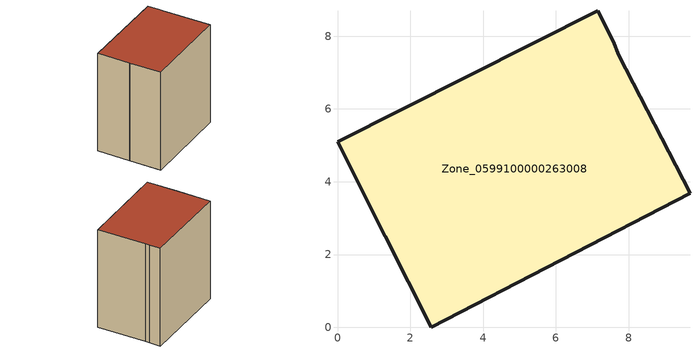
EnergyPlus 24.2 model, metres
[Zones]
Zone_0599100000263008
 floor ground (C_G): 7.73,7.47 9.68,3.68 2.58,0 1.31,2.5 1.3,2.52 0,5.09 7.14,8.7 7.57,7.86 z3.41
 wall outside (C_F): 2.58,0 9.68,3.68 7.73,7.47 7.57,7.86 7.14,8.7 0,5.09 1.3,2.52 1.31,2.5 2.58,0 z3.41:12.43
 roof outside (C_R): 9.68,3.68 7.73,7.47 7.57,7.86 7.14,8.7 0,5.09 1.3,2.52 1.31,2.5 2.58,0 z12.43
[BUILDING]
Pand.0599100000263008: North Axis=0; Terrain=City; Loads Convergence Tolerance Value=0.04; Temperature Convergence Tolerance Value=0.4; Solar Distribution=FullExterior; Maximum Number of Warmup Days=25; Minimum Number of Warmup Days=1
[Site:Location]
Rotterdam.The.Hague.AP_ZH_NLD Design_Conditions: Latitude=51.96; Longitude=4.45; Time Zone=1; Elevation=-4.5
[SITE:GROUNDTEMPERATURE:BUILDINGSURFACE]
18, 18, 18, 18, 18, 18, 18, 18, 18, 18, 18, 18
[MATERIAL] Thermal Absorptance=0.9; Solar Absorptance=0.7; Visible Absorptance=0.7
Name | Roughness | Thickness | Conductivity | Density | Specific Heat
G.TI.1946 | MediumSmooth | 0.15 | 1 | 540 | 1210
F.TI.1946 | Rough | 0.3 | 0.857143 | 1920 | 840
R.TI.1946 | MediumRough | 0.2 | 0.1 | 1500 | 1000
[CONSTRUCTION]
C_G: G.TI.1946
C_F: F.TI.1946
C_R: R.TI.1946
[ZONE]
Zone_0599100000263008: Type=1; Multiplier=1; Ceiling Height=Autocalculate; Volume=Autocalculate; Floor Area=autocalculate; Part of Total Floor Area=Yes
[ZONEINFILTRATION:DESIGNFLOWRATE]
Infil_Zone_0599100000263008: Zone or ZoneList or Space or SpaceList=Zone_0599100000263008; Schedule=AlwaysOn; Design Flow Rate Calculation Method=Flow/Area; Flow Rate per Floor Area=0.003; Constant Term Coefficient=1; Temperature Term Coefficient=0; Velocity Term Coefficient=0; Velocity Squared Term Coefficient=0
[HVACTEMPLATE:ZONE:IDEALLOADSAIRSYSTEM]
Zone_0599100000263008: Maximum Heating Supply Air Temperature=50; Minimum Cooling Supply Air Temperature=13; Maximum Heating Supply Air Humidity Ratio=0.0156; Minimum Cooling Supply Air Humidity Ratio=0.0077; Heating Limit=NoLimit; Cooling Limit=NoLimit; Dehumidification Control Type=ConstantSensibleHeatRatio; Cooling Sensible Heat Ratio=0.7; Dehumidification Setpoint=60; Humidification Control Type=None; Humidification Setpoint=30; Outdoor Air Method=None; Outdoor Air Flow Rate per Person=0.00944; Outdoor Air Flow Rate per Zone Floor Area=0; Outdoor Air Flow Rate per Zone=0; Demand Controlled Ventilation Type=None; Outdoor Air Economizer Type=NoEconomizer; Heat Recovery Type=None; Sensible Heat Recovery Effectiveness=0.7; Latent Heat Recovery Effectiveness=0.65
[ZONECONTROL:THERMOSTAT]
ThermostatControl_Zone_0599100000263008: Zone or ZoneList=Zone_0599100000263008; Control Type Schedule=DualSetpointControlType; Control 1=Thermostat_Zone_0599100000263008; Temperature Difference Between Cutout And Setpoint=0
[THERMOSTATSETPOINT:DUALSETPOINT]
Thermostat_Zone_0599100000263008: Heating Setpoint Temperature Schedule=HeatingSetpoint_Zone_0599100000263008; Cooling Setpoint Temperature Schedule=CoolingSetpoint_Zone_0599100000263008
[SCHEDULE:COMPACT]
HeatingSetpoint_Zone_0599100000263008: Through: 12/31, For: AllDays, Until: 24:00, 21
CoolingSetpoint_Zone_0599100000263008: Through: 12/31, For: AllDays, Until: 24:00, 24
DualSetpointControlType: Through: 12/31, For: AllDays, Until: 24:00, 4
AlwaysOn: Through: 12/31, For: AllDays, Until: 24:00, 1
